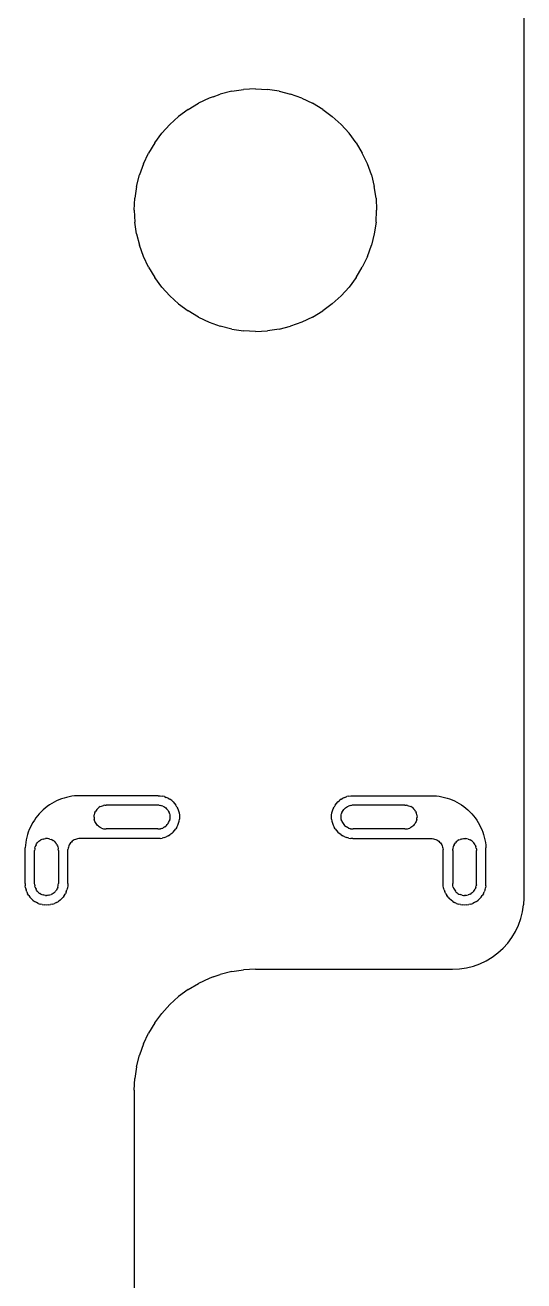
# Model space of a CAD drawing. Extents: x -45 to 62, y -48 to 31.
# Drawn here: x -4.85 to 5.65, y -16.8 to 9.62 of the extents above; entities that cross this region are included whole.
import ezdxf

# ---------------------------------------------------------------- set-up
doc = ezdxf.new("R2010")
doc.units = 0

msp = doc.modelspace()

# ---------------------------------------------------------------- linework, layer by layer
for p, q in [((5.65, 13.677), (5.65, -8.744)), ((-0.497, 8.228), (-0.74, 8.167)), ((-0.497, 8.228), (-0.25, 8.265)), ((0, 8.277), (-0.25, 8.265)), ((0, 8.277), (0.25, 8.265)), ((0.498, 8.228), (0.25, 8.265)), ((0.498, 8.228), (0.74, 8.167)), ((-1.417, 7.847), (-1.202, 7.976)), ((-0.976, 8.083), (-1.202, 7.976)), ((-0.893, 8.112), (-0.976, 8.083)), ((-0.893, 8.112), (-0.74, 8.167)), ((0.976, 8.083), (0.74, 8.167)), ((0.976, 8.083), (1.202, 7.976)), ((1.417, 7.847), (1.202, 7.976)), ((-1.803, 7.53), (-1.618, 7.698)), ((-1.417, 7.847), (-1.618, 7.698)), ((1.417, 7.847), (1.618, 7.698)), ((1.618, 7.698), (1.803, 7.53)), ((-1.971, 7.345), (-1.803, 7.53)), ((1.803, 7.53), (1.971, 7.345)), ((-2.12, 7.144), (-2.249, 6.929)), ((-2.12, 7.144), (-1.971, 7.345)), ((2.12, 7.144), (1.971, 7.345)), ((2.12, 7.144), (2.249, 6.929)), ((-2.356, 6.703), (-2.249, 6.929)), ((2.356, 6.703), (2.249, 6.929)), ((-2.356, 6.703), (-2.44, 6.467)), ((2.44, 6.467), (2.356, 6.703)), ((-2.501, 6.224), (-2.44, 6.467)), ((2.44, 6.467), (2.501, 6.224)), ((-2.501, 6.224), (-2.538, 5.977)), ((2.538, 5.977), (2.501, 6.224)), ((-2.55, 5.727), (-2.538, 5.977)), ((2.538, 5.977), (2.55, 5.727)), ((-2.55, 5.727), (-2.538, 5.477)), ((2.538, 5.477), (2.55, 5.727)), ((-2.501, 5.229), (-2.538, 5.477)), ((2.538, 5.477), (2.501, 5.229)), ((-2.501, 5.229), (-2.44, 4.987)), ((2.501, 5.229), (2.44, 4.987)), ((-2.356, 4.751), (-2.44, 4.987)), ((2.356, 4.751), (2.44, 4.987)), ((-2.249, 4.525), (-2.356, 4.751)), ((-2.249, 4.525), (-2.12, 4.31)), ((2.12, 4.31), (2.249, 4.525)), ((2.356, 4.751), (2.249, 4.525)), ((-1.971, 4.109), (-2.12, 4.31)), ((2.12, 4.31), (1.971, 4.109)), ((-1.971, 4.109), (-1.803, 3.924)), ((1.803, 3.924), (1.971, 4.109)), ((-1.803, 3.924), (-1.618, 3.756)), ((-1.618, 3.756), (-1.417, 3.607)), ((1.618, 3.756), (1.417, 3.607)), ((1.803, 3.924), (1.618, 3.756)), ((-1.202, 3.478), (-1.417, 3.607)), ((-1.202, 3.478), (-0.976, 3.371)), ((1.202, 3.478), (0.976, 3.371)), ((1.202, 3.478), (1.417, 3.607)), ((-0.976, 3.371), (-0.74, 3.287)), ((-0.497, 3.226), (-0.74, 3.287)), ((-0.497, 3.226), (-0.25, 3.189)), ((0, 3.177), (-0.25, 3.189)), ((0, 3.177), (0.25, 3.189)), ((0.498, 3.226), (0.25, 3.189)), ((0.498, 3.226), (0.74, 3.287)), ((0.976, 3.371), (0.74, 3.287)), ((-3.807, -6.6), (-3.863, -6.607)), ((-3.75, -6.596), (-3.807, -6.6)), ((-3.694, -6.595), (-3.75, -6.596)), ((-2.049, -6.595), (-3.694, -6.595)), ((-2.049, -6.595), (-2.005, -6.597)), ((-2.005, -6.597), (-1.961, -6.603)), ((-1.918, -6.614), (-1.961, -6.603)), ((1.963, -6.603), (1.921, -6.614)), ((1.963, -6.603), (2.007, -6.597)), ((2.007, -6.597), (2.051, -6.595)), ((2.051, -6.595), (3.696, -6.595)), ((3.696, -6.595), (3.753, -6.596)), ((3.753, -6.596), (3.809, -6.6)), ((3.809, -6.6), (3.866, -6.607)), ((-4.426, -6.857), (-4.469, -6.894)), ((-4.382, -6.822), (-4.426, -6.857)), ((-4.335, -6.789), (-4.382, -6.822)), ((-4.288, -6.759), (-4.335, -6.789)), ((-4.238, -6.731), (-4.288, -6.759)), ((-4.188, -6.706), (-4.238, -6.731)), ((-4.136, -6.683), (-4.188, -6.706)), ((-4.083, -6.662), (-4.136, -6.683)), ((-4.029, -6.644), (-4.083, -6.662)), ((-3.974, -6.629), (-4.029, -6.644)), ((-3.919, -6.617), (-3.974, -6.629)), ((-3.863, -6.607), (-3.919, -6.617)), ((-3.325, -6.868), (-3.342, -6.886)), ((-3.325, -6.868), (-3.307, -6.852)), ((-3.287, -6.837), (-3.307, -6.852)), ((-3.266, -6.824), (-3.287, -6.837)), ((-3.266, -6.824), (-3.244, -6.814)), ((-3.244, -6.814), (-3.221, -6.806)), ((-3.221, -6.806), (-3.197, -6.8)), ((-3.173, -6.796), (-3.197, -6.8)), ((-3.173, -6.796), (-3.144, -6.795)), ((-2.054, -6.795), (-3.144, -6.795)), ((-2.024, -6.796), (-2.054, -6.795)), ((-2.024, -6.796), (-2, -6.8)), ((-1.976, -6.806), (-2, -6.8)), ((-1.953, -6.814), (-1.976, -6.806)), ((-1.953, -6.814), (-1.931, -6.824)), ((-1.931, -6.824), (-1.91, -6.837)), ((-1.918, -6.614), (-1.877, -6.629)), ((-1.91, -6.837), (-1.89, -6.852)), ((-1.89, -6.852), (-1.872, -6.868)), ((-1.837, -6.648), (-1.877, -6.629)), ((-1.872, -6.868), (-1.856, -6.886)), ((-1.837, -6.648), (-1.799, -6.671)), ((-1.763, -6.697), (-1.799, -6.671)), ((-1.763, -6.697), (-1.731, -6.727)), ((-1.731, -6.727), (-1.701, -6.759)), ((-1.701, -6.759), (-1.675, -6.795)), ((-1.652, -6.833), (-1.675, -6.795)), ((-1.652, -6.833), (-1.633, -6.873)), ((1.636, -6.873), (1.654, -6.833)), ((1.677, -6.795), (1.654, -6.833)), ((1.677, -6.795), (1.703, -6.759)), ((1.703, -6.759), (1.733, -6.727)), ((1.733, -6.727), (1.766, -6.697)), ((1.801, -6.671), (1.766, -6.697)), ((1.801, -6.671), (1.839, -6.648)), ((1.879, -6.629), (1.839, -6.648)), ((1.858, -6.886), (1.875, -6.868)), ((1.875, -6.868), (1.893, -6.852)), ((1.879, -6.629), (1.921, -6.614)), ((1.893, -6.852), (1.913, -6.837)), ((1.913, -6.837), (1.934, -6.824)), ((1.934, -6.824), (1.956, -6.814)), ((1.979, -6.806), (1.956, -6.814)), ((2.003, -6.8), (1.979, -6.806)), ((2.003, -6.8), (2.027, -6.796)), ((2.056, -6.795), (2.027, -6.796)), ((3.146, -6.795), (2.056, -6.795)), ((3.146, -6.795), (3.176, -6.796)), ((3.2, -6.8), (3.176, -6.796)), ((3.2, -6.8), (3.224, -6.806)), ((3.224, -6.806), (3.247, -6.814)), ((3.247, -6.814), (3.269, -6.824)), ((3.29, -6.837), (3.269, -6.824)), ((3.31, -6.852), (3.29, -6.837)), ((3.31, -6.852), (3.328, -6.868)), ((3.344, -6.886), (3.328, -6.868)), ((3.866, -6.607), (3.922, -6.617)), ((3.922, -6.617), (3.977, -6.629)), ((3.977, -6.629), (4.032, -6.644)), ((4.032, -6.644), (4.085, -6.662)), ((4.085, -6.662), (4.138, -6.683)), ((4.138, -6.683), (4.19, -6.706)), ((4.19, -6.706), (4.241, -6.731)), ((4.241, -6.731), (4.29, -6.759)), ((4.29, -6.759), (4.338, -6.789)), ((4.338, -6.789), (4.384, -6.822)), ((4.384, -6.822), (4.429, -6.857)), ((4.429, -6.857), (4.472, -6.894)), ((-4.654, -7.108), (-4.684, -7.156)), ((-4.621, -7.062), (-4.654, -7.108)), ((-4.587, -7.017), (-4.621, -7.062)), ((-4.55, -6.974), (-4.587, -7.017)), ((-4.51, -6.933), (-4.55, -6.974)), ((-4.469, -6.894), (-4.51, -6.933)), ((-3.398, -7.045), (-3.397, -7.02)), ((-3.398, -7.045), (-3.397, -7.069)), ((-3.397, -7.02), (-3.394, -6.996)), ((-3.397, -7.069), (-3.394, -7.093)), ((-3.388, -6.972), (-3.394, -6.996)), ((-3.388, -7.117), (-3.394, -7.093)), ((-3.38, -6.949), (-3.388, -6.972)), ((-3.379, -7.14), (-3.388, -7.117)), ((-3.38, -6.949), (-3.369, -6.927)), ((-3.356, -6.906), (-3.369, -6.927)), ((-3.342, -6.886), (-3.356, -6.906)), ((-1.856, -6.886), (-1.841, -6.906)), ((-1.841, -6.906), (-1.828, -6.927)), ((-1.828, -6.927), (-1.818, -6.949)), ((-1.81, -6.972), (-1.818, -6.949)), ((-1.81, -7.117), (-1.818, -7.14)), ((-1.81, -6.972), (-1.804, -6.996)), ((-1.81, -7.117), (-1.804, -7.093)), ((-1.804, -6.996), (-1.8, -7.02)), ((-1.8, -7.069), (-1.804, -7.093)), ((-1.8, -7.02), (-1.799, -7.045)), ((-1.799, -7.045), (-1.8, -7.069)), ((-1.633, -6.873), (-1.618, -6.914)), ((-1.618, -6.914), (-1.607, -6.957)), ((-1.618, -7.175), (-1.607, -7.133)), ((-1.607, -6.957), (-1.601, -7.001)), ((-1.607, -7.133), (-1.601, -7.089)), ((-1.601, -7.001), (-1.599, -7.045)), ((-1.599, -7.045), (-1.601, -7.089)), ((1.601, -7.045), (1.603, -7.001)), ((1.603, -7.089), (1.601, -7.045)), ((1.603, -7.001), (1.61, -6.957)), ((1.603, -7.089), (1.61, -7.133)), ((1.61, -6.957), (1.621, -6.914)), ((1.61, -7.133), (1.621, -7.175)), ((1.621, -6.914), (1.636, -6.873)), ((1.802, -7.045), (1.803, -7.02)), ((1.803, -7.069), (1.802, -7.045)), ((1.803, -7.02), (1.806, -6.996)), ((1.806, -7.093), (1.803, -7.069)), ((1.806, -6.996), (1.812, -6.972)), ((1.806, -7.093), (1.812, -7.117)), ((1.821, -6.949), (1.812, -6.972)), ((1.821, -7.14), (1.812, -7.117)), ((1.821, -6.949), (1.831, -6.927)), ((1.831, -6.927), (1.844, -6.906)), ((1.844, -6.906), (1.858, -6.886)), ((3.359, -6.906), (3.344, -6.886)), ((3.372, -6.927), (3.359, -6.906)), ((3.372, -6.927), (3.382, -6.949)), ((3.39, -6.972), (3.382, -6.949)), ((3.39, -7.117), (3.382, -7.14)), ((3.396, -6.996), (3.39, -6.972)), ((3.396, -7.093), (3.39, -7.117)), ((3.396, -6.996), (3.4, -7.02)), ((3.396, -7.093), (3.4, -7.069)), ((3.4, -7.02), (3.401, -7.045)), ((3.4, -7.069), (3.401, -7.045)), ((4.472, -6.894), (4.513, -6.933)), ((4.513, -6.933), (4.552, -6.974)), ((4.552, -6.974), (4.589, -7.017)), ((4.589, -7.017), (4.624, -7.062)), ((4.624, -7.062), (4.657, -7.108)), ((4.657, -7.108), (4.687, -7.156)), ((-4.781, -7.361), (-4.799, -7.414)), ((-4.761, -7.308), (-4.781, -7.361)), ((-4.738, -7.256), (-4.761, -7.308)), ((-4.712, -7.205), (-4.738, -7.256)), ((-4.684, -7.156), (-4.712, -7.205)), ((-3.369, -7.162), (-3.379, -7.14)), ((-3.356, -7.183), (-3.369, -7.162)), ((-3.342, -7.203), (-3.356, -7.183)), ((-3.325, -7.221), (-3.342, -7.203)), ((-3.307, -7.238), (-3.325, -7.221)), ((-3.288, -7.252), (-3.307, -7.238)), ((-3.266, -7.265), (-3.288, -7.252)), ((-3.244, -7.275), (-3.266, -7.265)), ((-3.244, -7.275), (-3.221, -7.284)), ((-3.221, -7.284), (-3.197, -7.29)), ((-3.197, -7.29), (-3.173, -7.293)), ((-3.173, -7.293), (-3.144, -7.295)), ((-2.054, -7.295), (-3.144, -7.295)), ((-2.054, -7.295), (-2.024, -7.293)), ((-2.024, -7.293), (-2, -7.29)), ((-1.976, -7.284), (-2, -7.29)), ((-1.976, -7.284), (-1.953, -7.275)), ((-1.931, -7.265), (-1.953, -7.275)), ((-1.91, -7.252), (-1.931, -7.265)), ((-1.91, -7.252), (-1.89, -7.238)), ((-1.89, -7.238), (-1.872, -7.221)), ((-1.872, -7.221), (-1.856, -7.203)), ((-1.856, -7.203), (-1.841, -7.183)), ((-1.841, -7.183), (-1.828, -7.162)), ((-1.828, -7.162), (-1.818, -7.14)), ((-1.763, -7.393), (-1.799, -7.419)), ((-1.763, -7.393), (-1.731, -7.363)), ((-1.731, -7.363), (-1.701, -7.33)), ((-1.701, -7.33), (-1.675, -7.295)), ((-1.652, -7.257), (-1.675, -7.295)), ((-1.652, -7.257), (-1.633, -7.217)), ((-1.633, -7.217), (-1.618, -7.175)), ((1.621, -7.175), (1.636, -7.217)), ((1.636, -7.217), (1.654, -7.257)), ((1.677, -7.295), (1.654, -7.257)), ((1.677, -7.295), (1.703, -7.33)), ((1.703, -7.33), (1.733, -7.363)), ((1.733, -7.363), (1.766, -7.393)), ((1.801, -7.419), (1.766, -7.393)), ((1.821, -7.14), (1.831, -7.162)), ((1.831, -7.162), (1.844, -7.183)), ((1.844, -7.183), (1.858, -7.203)), ((1.858, -7.203), (1.875, -7.221)), ((1.875, -7.221), (1.893, -7.238)), ((1.893, -7.238), (1.913, -7.252)), ((1.934, -7.265), (1.913, -7.252)), ((1.956, -7.275), (1.934, -7.265)), ((1.956, -7.275), (1.979, -7.284)), ((2.003, -7.29), (1.979, -7.284)), ((2.003, -7.29), (2.027, -7.293)), ((2.027, -7.293), (2.056, -7.295)), ((3.146, -7.295), (2.056, -7.295)), ((3.146, -7.295), (3.176, -7.293)), ((3.176, -7.293), (3.2, -7.29)), ((3.2, -7.29), (3.224, -7.284)), ((3.224, -7.284), (3.247, -7.275)), ((3.269, -7.265), (3.247, -7.275)), ((3.29, -7.252), (3.269, -7.265)), ((3.31, -7.238), (3.29, -7.252)), ((3.328, -7.221), (3.31, -7.238)), ((3.344, -7.203), (3.328, -7.221)), ((3.359, -7.183), (3.344, -7.203)), ((3.372, -7.162), (3.359, -7.183)), ((3.382, -7.14), (3.372, -7.162)), ((4.687, -7.156), (4.715, -7.205)), ((4.715, -7.205), (4.74, -7.256)), ((4.74, -7.256), (4.763, -7.308)), ((4.763, -7.308), (4.784, -7.361)), ((4.784, -7.361), (4.802, -7.414)), ((-4.843, -7.637), (-4.847, -7.693)), ((-4.836, -7.58), (-4.843, -7.637)), ((-4.827, -7.524), (-4.836, -7.58)), ((-4.814, -7.469), (-4.827, -7.524)), ((-4.799, -7.414), (-4.814, -7.469)), ((-4.629, -7.649), (-4.638, -7.672)), ((-4.619, -7.627), (-4.629, -7.649)), ((-4.619, -7.627), (-4.606, -7.606)), ((-4.606, -7.606), (-4.592, -7.586)), ((-4.575, -7.568), (-4.592, -7.586)), ((-4.575, -7.568), (-4.557, -7.552)), ((-4.557, -7.552), (-4.537, -7.537)), ((-4.537, -7.537), (-4.516, -7.524)), ((-4.494, -7.514), (-4.516, -7.524)), ((-4.471, -7.506), (-4.494, -7.514)), ((-4.471, -7.506), (-4.447, -7.5)), ((-4.447, -7.5), (-4.423, -7.496)), ((-4.399, -7.495), (-4.423, -7.496)), ((-4.374, -7.496), (-4.399, -7.495)), ((-4.35, -7.5), (-4.374, -7.496)), ((-4.326, -7.506), (-4.35, -7.5)), ((-4.326, -7.506), (-4.303, -7.514)), ((-4.281, -7.524), (-4.303, -7.514)), ((-4.281, -7.524), (-4.26, -7.537)), ((-4.24, -7.552), (-4.26, -7.537)), ((-4.24, -7.552), (-4.222, -7.568)), ((-4.222, -7.568), (-4.206, -7.586)), ((-4.191, -7.606), (-4.206, -7.586)), ((-4.178, -7.627), (-4.191, -7.606)), ((-4.178, -7.627), (-4.168, -7.649)), ((-4.168, -7.649), (-4.16, -7.672)), ((-3.929, -7.652), (-3.938, -7.676)), ((-3.919, -7.63), (-3.929, -7.652)), ((-3.906, -7.608), (-3.919, -7.63)), ((-3.891, -7.588), (-3.906, -7.608)), ((-3.874, -7.569), (-3.891, -7.588)), ((-3.856, -7.553), (-3.874, -7.569)), ((-3.835, -7.538), (-3.856, -7.553)), ((-3.814, -7.525), (-3.835, -7.538)), ((-3.791, -7.514), (-3.814, -7.525)), ((-3.768, -7.506), (-3.791, -7.514)), ((-3.743, -7.5), (-3.768, -7.506)), ((-3.719, -7.496), (-3.743, -7.5)), ((-3.694, -7.495), (-3.719, -7.496)), ((-2.049, -7.495), (-3.694, -7.495)), ((-2.005, -7.493), (-2.049, -7.495)), ((-2.005, -7.493), (-1.961, -7.486)), ((-1.918, -7.475), (-1.961, -7.486)), ((-1.918, -7.475), (-1.877, -7.46)), ((-1.837, -7.442), (-1.877, -7.46)), ((-1.837, -7.442), (-1.799, -7.419)), ((1.801, -7.419), (1.839, -7.442)), ((1.879, -7.46), (1.839, -7.442)), ((1.879, -7.46), (1.921, -7.475)), ((1.963, -7.486), (1.921, -7.475)), ((1.963, -7.486), (2.007, -7.493)), ((2.051, -7.495), (2.007, -7.493)), ((2.051, -7.495), (3.696, -7.495)), ((3.696, -7.495), (3.721, -7.496)), ((3.721, -7.496), (3.746, -7.5)), ((3.746, -7.5), (3.77, -7.506)), ((3.77, -7.506), (3.794, -7.514)), ((3.794, -7.514), (3.816, -7.525)), ((3.816, -7.525), (3.838, -7.538)), ((3.838, -7.538), (3.858, -7.553)), ((3.858, -7.553), (3.877, -7.569)), ((3.877, -7.569), (3.893, -7.588)), ((3.893, -7.588), (3.908, -7.608)), ((3.908, -7.608), (3.921, -7.63)), ((3.921, -7.63), (3.932, -7.652)), ((3.932, -7.652), (3.94, -7.676)), ((4.171, -7.649), (4.162, -7.672)), ((4.181, -7.627), (4.171, -7.649)), ((4.181, -7.627), (4.194, -7.606)), ((4.194, -7.606), (4.208, -7.586)), ((4.225, -7.568), (4.208, -7.586)), ((4.243, -7.552), (4.225, -7.568)), ((4.243, -7.552), (4.262, -7.537)), ((4.284, -7.524), (4.262, -7.537)), ((4.284, -7.524), (4.306, -7.514)), ((4.329, -7.506), (4.306, -7.514)), ((4.329, -7.506), (4.353, -7.5)), ((4.353, -7.5), (4.377, -7.496)), ((4.377, -7.496), (4.401, -7.495)), ((4.401, -7.495), (4.426, -7.496)), ((4.45, -7.5), (4.426, -7.496)), ((4.474, -7.506), (4.45, -7.5)), ((4.474, -7.506), (4.497, -7.514)), ((4.497, -7.514), (4.519, -7.524)), ((4.54, -7.537), (4.519, -7.524)), ((4.56, -7.552), (4.54, -7.537)), ((4.578, -7.568), (4.56, -7.552)), ((4.578, -7.568), (4.594, -7.586)), ((4.609, -7.606), (4.594, -7.586)), ((4.622, -7.627), (4.609, -7.606)), ((4.622, -7.627), (4.632, -7.649)), ((4.632, -7.649), (4.64, -7.672)), ((4.802, -7.414), (4.817, -7.469)), ((4.817, -7.469), (4.829, -7.524)), ((4.829, -7.524), (4.839, -7.58)), ((4.839, -7.58), (4.846, -7.637)), ((4.846, -7.637), (4.85, -7.693)), ((-4.849, -7.75), (-4.847, -7.693)), ((-4.849, -8.445), (-4.849, -7.75)), ((-4.647, -7.72), (-4.649, -7.75)), ((-4.649, -8.44), (-4.649, -7.75)), ((-4.644, -7.696), (-4.647, -7.72)), ((-4.644, -7.696), (-4.638, -7.672)), ((-4.16, -7.672), (-4.154, -7.696)), ((-4.154, -7.696), (-4.15, -7.72)), ((-4.149, -7.75), (-4.15, -7.72)), ((-4.149, -7.75), (-4.149, -8.44)), ((-3.949, -7.75), (-3.948, -7.725)), ((-3.949, -8.445), (-3.949, -7.75)), ((-3.944, -7.7), (-3.948, -7.725)), ((-3.938, -7.676), (-3.944, -7.7)), ((3.94, -7.676), (3.946, -7.7)), ((3.946, -7.7), (3.95, -7.725)), ((3.951, -7.75), (3.95, -7.725)), ((3.951, -8.445), (3.951, -7.75)), ((4.151, -7.75), (4.153, -7.72)), ((4.151, -7.75), (4.151, -8.44)), ((4.156, -7.696), (4.153, -7.72)), ((4.162, -7.672), (4.156, -7.696)), ((4.646, -7.696), (4.64, -7.672)), ((4.646, -7.696), (4.65, -7.72)), ((4.65, -7.72), (4.651, -7.75)), ((4.651, -8.44), (4.651, -7.75)), ((4.851, -7.75), (4.85, -7.693)), ((4.851, -8.445), (4.851, -7.75)), ((-4.849, -8.445), (-4.847, -8.489)), ((-4.647, -8.469), (-4.649, -8.44)), ((-4.15, -8.469), (-4.149, -8.44)), ((-3.949, -8.445), (-3.951, -8.489)), ((3.953, -8.489), (3.951, -8.445)), ((4.153, -8.469), (4.151, -8.44)), ((4.65, -8.469), (4.651, -8.44)), ((4.849, -8.489), (4.851, -8.445)), ((-4.84, -8.533), (-4.847, -8.489)), ((-4.84, -8.533), (-4.829, -8.575)), ((-4.814, -8.617), (-4.829, -8.575)), ((-4.814, -8.617), (-4.796, -8.657)), ((-4.773, -8.695), (-4.796, -8.657)), ((-4.773, -8.695), (-4.747, -8.73)), ((-4.647, -8.469), (-4.644, -8.493)), ((-4.638, -8.517), (-4.644, -8.493)), ((-4.638, -8.517), (-4.629, -8.54)), ((-4.629, -8.54), (-4.619, -8.562)), ((-4.606, -8.583), (-4.619, -8.562)), ((-4.592, -8.603), (-4.606, -8.583)), ((-4.575, -8.621), (-4.592, -8.603)), ((-4.575, -8.621), (-4.557, -8.638)), ((-4.557, -8.638), (-4.537, -8.652)), ((-4.516, -8.665), (-4.537, -8.652)), ((-4.516, -8.665), (-4.494, -8.675)), ((-4.494, -8.675), (-4.471, -8.684)), ((-4.447, -8.69), (-4.471, -8.684)), ((-4.423, -8.693), (-4.447, -8.69)), ((-4.423, -8.693), (-4.399, -8.694)), ((-4.374, -8.693), (-4.399, -8.694)), ((-4.35, -8.69), (-4.374, -8.693)), ((-4.35, -8.69), (-4.326, -8.684)), ((-4.326, -8.684), (-4.303, -8.675)), ((-4.281, -8.665), (-4.303, -8.675)), ((-4.26, -8.652), (-4.281, -8.665)), ((-4.24, -8.638), (-4.26, -8.652)), ((-4.222, -8.621), (-4.24, -8.638)), ((-4.218, -8.617), (-4.222, -8.621)), ((-4.218, -8.617), (-4.206, -8.603)), ((-4.191, -8.583), (-4.206, -8.603)), ((-4.178, -8.562), (-4.191, -8.583)), ((-4.168, -8.54), (-4.178, -8.562)), ((-4.16, -8.517), (-4.168, -8.54)), ((-4.16, -8.517), (-4.154, -8.493)), ((-4.154, -8.493), (-4.15, -8.469)), ((-4.025, -8.695), (-4.051, -8.73)), ((-4.025, -8.695), (-4.002, -8.657)), ((-3.983, -8.617), (-4.002, -8.657)), ((-3.983, -8.617), (-3.968, -8.575)), ((-3.957, -8.533), (-3.968, -8.575)), ((-3.951, -8.489), (-3.957, -8.533)), ((3.96, -8.533), (3.953, -8.489)), ((3.971, -8.575), (3.96, -8.533)), ((3.971, -8.575), (3.986, -8.617)), ((4.004, -8.657), (3.986, -8.617)), ((4.004, -8.657), (4.027, -8.695)), ((4.053, -8.73), (4.027, -8.695)), ((4.156, -8.493), (4.153, -8.469)), ((4.162, -8.517), (4.156, -8.493)), ((4.162, -8.517), (4.17, -8.54)), ((4.17, -8.54), (4.181, -8.562)), ((4.181, -8.562), (4.194, -8.583)), ((4.194, -8.583), (4.208, -8.603)), ((4.221, -8.617), (4.208, -8.603)), ((4.221, -8.617), (4.225, -8.621)), ((4.225, -8.621), (4.243, -8.638)), ((4.243, -8.638), (4.262, -8.652)), ((4.262, -8.652), (4.284, -8.665)), ((4.284, -8.665), (4.306, -8.675)), ((4.329, -8.684), (4.306, -8.675)), ((4.353, -8.69), (4.329, -8.684)), ((4.353, -8.69), (4.377, -8.693)), ((4.377, -8.693), (4.401, -8.694)), ((4.426, -8.693), (4.401, -8.694)), ((4.426, -8.693), (4.45, -8.69)), ((4.45, -8.69), (4.474, -8.684)), ((4.497, -8.675), (4.474, -8.684)), ((4.519, -8.665), (4.497, -8.675)), ((4.519, -8.665), (4.54, -8.652)), ((4.56, -8.638), (4.54, -8.652)), ((4.578, -8.621), (4.56, -8.638)), ((4.578, -8.621), (4.594, -8.603)), ((4.594, -8.603), (4.609, -8.583)), ((4.609, -8.583), (4.622, -8.562)), ((4.632, -8.54), (4.622, -8.562)), ((4.64, -8.517), (4.632, -8.54)), ((4.64, -8.517), (4.646, -8.493)), ((4.65, -8.469), (4.646, -8.493)), ((4.749, -8.73), (4.775, -8.695)), ((4.798, -8.657), (4.775, -8.695)), ((4.798, -8.657), (4.817, -8.617)), ((4.832, -8.575), (4.817, -8.617)), ((4.832, -8.575), (4.843, -8.533)), ((4.849, -8.489), (4.843, -8.533)), ((-4.747, -8.73), (-4.717, -8.763)), ((-4.684, -8.793), (-4.717, -8.763)), ((-4.684, -8.793), (-4.649, -8.819)), ((-4.611, -8.842), (-4.649, -8.819)), ((-4.571, -8.86), (-4.611, -8.842)), ((-4.571, -8.86), (-4.529, -8.875)), ((-4.487, -8.886), (-4.529, -8.875)), ((-4.487, -8.886), (-4.443, -8.893)), ((-4.399, -8.895), (-4.443, -8.893)), ((-4.355, -8.893), (-4.399, -8.895)), ((-4.355, -8.893), (-4.311, -8.886)), ((-4.268, -8.875), (-4.311, -8.886)), ((-4.268, -8.875), (-4.227, -8.86)), ((-4.187, -8.842), (-4.227, -8.86)), ((-4.187, -8.842), (-4.149, -8.819)), ((-4.113, -8.793), (-4.149, -8.819)), ((-4.081, -8.763), (-4.113, -8.793)), ((-4.081, -8.763), (-4.07, -8.751)), ((-4.07, -8.751), (-4.051, -8.73)), ((4.053, -8.73), (4.073, -8.751)), ((4.073, -8.751), (4.083, -8.763)), ((4.116, -8.793), (4.083, -8.763)), ((4.151, -8.819), (4.116, -8.793)), ((4.151, -8.819), (4.189, -8.842)), ((4.229, -8.86), (4.189, -8.842)), ((4.229, -8.86), (4.271, -8.875)), ((4.313, -8.886), (4.271, -8.875)), ((4.313, -8.886), (4.357, -8.893)), ((4.401, -8.895), (4.357, -8.893)), ((4.445, -8.893), (4.401, -8.895)), ((4.445, -8.893), (4.489, -8.886)), ((4.532, -8.875), (4.489, -8.886)), ((4.532, -8.875), (4.573, -8.86)), ((4.613, -8.842), (4.573, -8.86)), ((4.651, -8.819), (4.613, -8.842)), ((4.651, -8.819), (4.687, -8.793)), ((4.719, -8.763), (4.687, -8.793)), ((4.719, -8.763), (4.749, -8.73)), ((5.621, -9.037), (5.643, -8.891)), ((5.65, -8.744), (5.643, -8.891)), ((5.536, -9.318), (5.586, -9.18)), ((5.586, -9.18), (5.621, -9.037)), ((5.397, -9.577), (5.473, -9.451)), ((5.473, -9.451), (5.536, -9.318)), ((5.211, -9.805), (5.31, -9.696)), ((5.31, -9.696), (5.397, -9.577)), ((4.857, -10.067), (4.983, -9.991)), ((4.983, -9.991), (5.102, -9.904)), ((5.102, -9.904), (5.211, -9.805)), ((-0.497, -10.293), (-0.74, -10.354)), ((-0.497, -10.293), (-0.25, -10.256)), ((0, -10.244), (-0.25, -10.256)), ((0, -10.244), (4.15, -10.244)), ((4.15, -10.244), (4.297, -10.237)), ((4.297, -10.237), (4.443, -10.215)), ((4.443, -10.215), (4.586, -10.179)), ((4.586, -10.179), (4.724, -10.13)), ((4.724, -10.13), (4.857, -10.067)), ((-1.417, -10.674), (-1.202, -10.545)), ((-0.976, -10.438), (-1.202, -10.545)), ((-0.893, -10.409), (-0.976, -10.438)), ((-0.893, -10.409), (-0.74, -10.354)), ((-1.803, -10.991), (-1.618, -10.823)), ((-1.417, -10.674), (-1.618, -10.823)), ((-1.971, -11.176), (-1.803, -10.991)), ((-2.12, -11.377), (-1.971, -11.176)), ((-2.356, -11.818), (-2.249, -11.592)), ((-2.12, -11.377), (-2.249, -11.592)), ((-2.356, -11.818), (-2.44, -12.054)), ((-2.501, -12.297), (-2.44, -12.054)), ((-2.501, -12.297), (-2.538, -12.544)), ((-2.55, -12.794), (-2.538, -12.544)), ((-2.55, -12.794), (-2.585, -43.159))]:
    msp.add_line(p, q)

doc.saveas('drawing.dxf')
